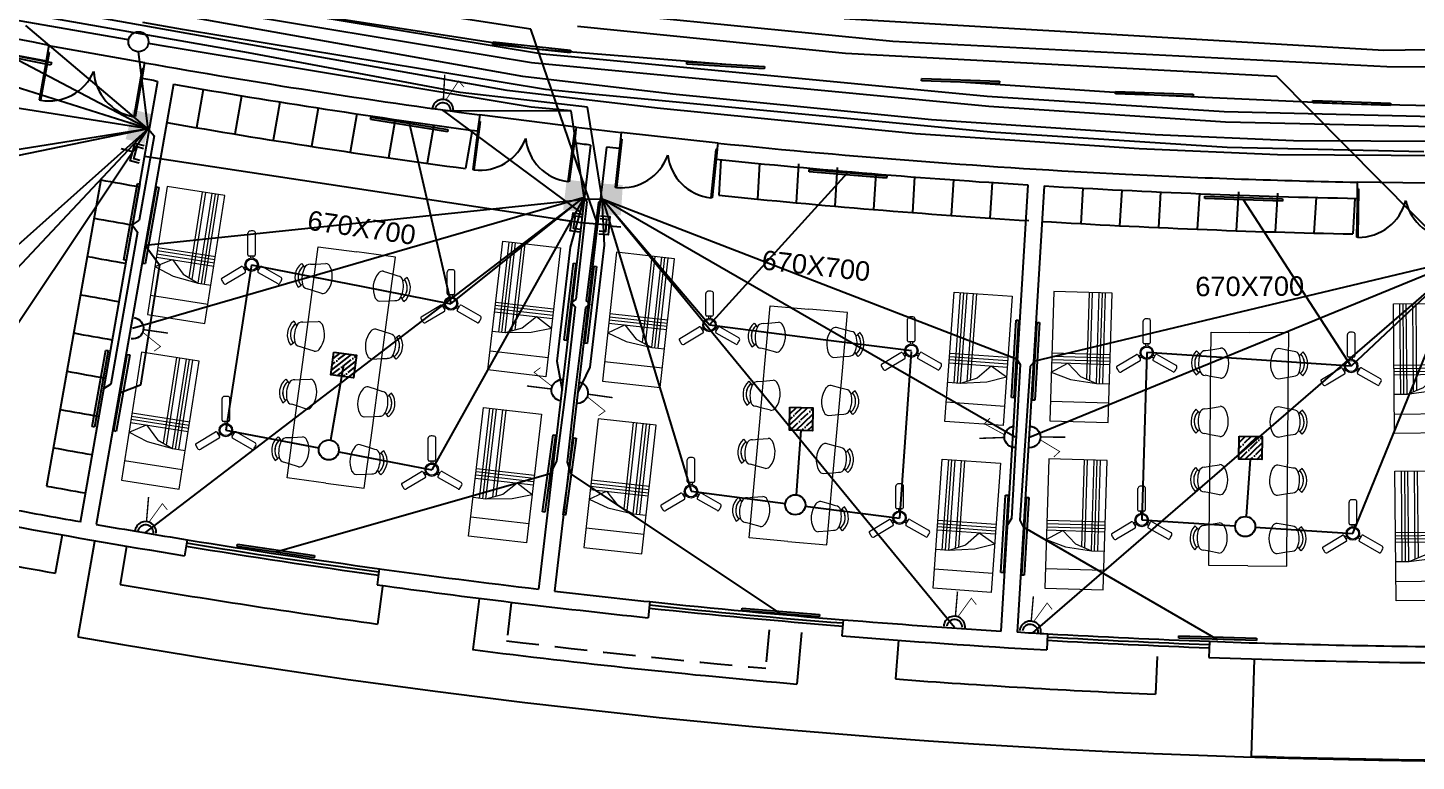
# Model space of a CAD drawing. Header units: inches. Extents: x -221585 to 401252, y -284294 to 332380.
# Drawn here: x 133076 to 135218, y 27239 to 28372 of the extents above; entities that cross this region are included whole.
import ezdxf
from ezdxf.enums import TextEntityAlignment as Align

# ---------------------------------------------------------------- set-up
doc = ezdxf.new("R2010")
doc.units = ezdxf.units.IN
doc.header["$MEASUREMENT"] = 0
doc.linetypes.add('HIDDEN', pattern=[0.375, 0.25, -0.125])
for name, color, linetype in [('A-TEXT', 3, 'Continuous'), ('A_dimension_100', 233, 'Continuous'), ('E-LIGHT', 7, 'Continuous'), ('Power', 7, 'Continuous'), ('UPS', 7, 'Continuous')]:
    doc.layers.add(name, color=color, linetype=linetype)
doc.layers.add('ceilingfan', color=1, linetype='Continuous', lineweight=15)
doc.layers.add('FURN', color=56, linetype='Continuous', lineweight=0)
doc.styles.get("Standard").update_dxf_attribs({"font": 'arial.ttf'})

# ---------------------------------------------------------------- blocks, each defined once
blk = doc.blocks.new('d2')
at = {"color": 1, "ltscale": 8}
for p, q in [((-332.772, -186.458, 9945.752), (-332.753, -186.454, 9945.752)), ((-332.628, -187.194, 9945.752), (-332.772, -186.458, 9945.752)), ((-332.609, -187.19, 9945.752), (-332.753, -186.454, 9945.752)), ((-332.753, -186.454, 9945.752), (-332.753, -186.454, 9945.732)), ((-332.753, -186.454, 9945.732), (-332.753, -186.454, 9945.732)), ((-334.226, -186.743, 9945.752), (-334.206, -186.739, 9945.752)), ((-334.082, -187.479, 9945.752), (-334.226, -186.743, 9945.752)), ((-334.062, -187.475, 9945.752), (-334.206, -186.739, 9945.752)), ((-332.628, -187.194, 9945.752), (-332.609, -187.19, 9945.752)), ((-334.063, -187.577, 9945.752), (-332.589, -187.288, 9945.752)), ((-334.082, -187.479, 9945.752), (-334.062, -187.475, 9945.752))]:
    blk.add_line(p, q, dxfattribs=at)
for centre, start, end in [((-332.628, -187.194, 9945.752), 101.092, 178.0402), ((-334.062, -187.475, 9945.752), 24.1438, 101.092)]:
    blk.add_arc(centre, 0.75, start, end, dxfattribs=at)
blk = doc.blocks.new('FREGTET')
at = {"layer": 'FURN', "color": 8}
for p, q in [((-154.698, 109.057, -2766.571), (-154.732, 108.979, -2766.571)), ((-154.698, 109.057, -2766.571), (-154.732, 108.979, -2766.571)), ((-154.66, 109.191, -2766.571), (-154.635, 109.149, -2766.571)), ((-154.66, 109.191, -2766.571), (-154.635, 109.149, -2766.571)), ((-154.617, 109.122, -2766.571), (-154.635, 109.149, -2766.571)), ((-154.617, 109.122, -2766.571), (-154.635, 109.149, -2766.571)), ((-154.369, 109.063, -2766.571), (-154.341, 109.079, -2766.571)), ((-154.369, 109.063, -2766.571), (-154.341, 109.079, -2766.571)), ((-154.3, 109.105, -2766.571), (-154.341, 109.079, -2766.571)), ((-154.3, 109.105, -2766.571), (-154.341, 109.079, -2766.571)), ((-154.994, 109.041, -2766.571), (-155.133, 108.458, -2766.571)), ((-154.118, 108.833, -2766.571), (-154.994, 109.041, -2766.571)), ((-154.732, 108.979, -2766.571), (-154.793, 108.838, -2766.571)), ((-154.34, 108.731, -2766.571), (-154.331, 108.884, -2766.571)), ((-154.331, 108.884, -2766.571), (-154.327, 108.968, -2766.571)), ((-154.331, 108.884, -2766.571), (-154.327, 108.968, -2766.571)), ((-153.822, 108.848, -2766.571), (-153.856, 108.771, -2766.571)), ((-153.822, 108.848, -2766.571), (-153.856, 108.771, -2766.571)), ((-153.784, 108.982, -2766.571), (-153.76, 108.941, -2766.571)), ((-153.784, 108.982, -2766.571), (-153.76, 108.941, -2766.571)), ((-153.742, 108.914, -2766.571), (-153.76, 108.941, -2766.571)), ((-153.742, 108.914, -2766.571), (-153.76, 108.941, -2766.571)), ((-153.493, 108.854, -2766.571), (-153.465, 108.871, -2766.571)), ((-153.493, 108.854, -2766.571), (-153.465, 108.871, -2766.571)), ((-153.425, 108.897, -2766.571), (-153.465, 108.871, -2766.571)), ((-153.425, 108.897, -2766.571), (-153.465, 108.871, -2766.571)), ((-153.243, 108.625, -2766.571), (-154.118, 108.833, -2766.571)), ((-153.856, 108.771, -2766.571), (-153.917, 108.63, -2766.571)), ((-153.464, 108.523, -2766.571), (-153.456, 108.676, -2766.571)), ((-153.456, 108.676, -2766.571), (-153.451, 108.76, -2766.571)), ((-153.456, 108.676, -2766.571), (-153.451, 108.76, -2766.571)), ((-152.367, 108.417, -2766.571), (-153.243, 108.625, -2766.571)), ((-152.946, 108.64, -2766.571), (-152.98, 108.563, -2766.571)), ((-152.946, 108.64, -2766.571), (-152.98, 108.563, -2766.571)), ((-152.908, 108.774, -2766.571), (-152.884, 108.732, -2766.571)), ((-152.908, 108.774, -2766.571), (-152.884, 108.732, -2766.571)), ((-152.866, 108.705, -2766.571), (-152.884, 108.732, -2766.571)), ((-152.866, 108.705, -2766.571), (-152.884, 108.732, -2766.571)), ((-152.618, 108.646, -2766.571), (-152.59, 108.663, -2766.571)), ((-152.618, 108.646, -2766.571), (-152.59, 108.663, -2766.571)), ((-152.549, 108.689, -2766.571), (-152.59, 108.663, -2766.571)), ((-152.549, 108.689, -2766.571), (-152.59, 108.663, -2766.571)), ((-155.271, 107.874, -2766.571), (-155.133, 108.458, -2766.571)), ((-152.98, 108.563, -2766.571), (-153.042, 108.422, -2766.571)), ((-152.589, 108.314, -2766.571), (-152.58, 108.468, -2766.571)), ((-152.58, 108.468, -2766.571), (-152.576, 108.552, -2766.571)), ((-152.58, 108.468, -2766.571), (-152.576, 108.552, -2766.571)), ((-151.491, 108.209, -2766.571), (-152.367, 108.417, -2766.571)), ((-152.071, 108.432, -2766.571), (-152.105, 108.355, -2766.571)), ((-152.071, 108.432, -2766.571), (-152.105, 108.354, -2766.571)), ((-152.033, 108.566, -2766.571), (-152.008, 108.524, -2766.571)), ((-152.033, 108.566, -2766.571), (-152.008, 108.524, -2766.571)), ((-151.991, 108.497, -2766.571), (-152.008, 108.524, -2766.571)), ((-151.991, 108.497, -2766.571), (-152.008, 108.524, -2766.571)), ((-151.742, 108.438, -2766.571), (-151.714, 108.454, -2766.571)), ((-151.742, 108.438, -2766.571), (-151.714, 108.454, -2766.571)), ((-151.674, 108.481, -2766.571), (-151.714, 108.454, -2766.571)), ((-151.674, 108.481, -2766.571), (-151.714, 108.454, -2766.571)), ((-152.105, 108.355, -2766.571), (-152.166, 108.214, -2766.571)), ((-151.713, 108.106, -2766.571), (-151.705, 108.259, -2766.571)), ((-151.705, 108.259, -2766.571), (-151.7, 108.344, -2766.571)), ((-151.705, 108.259, -2766.571), (-151.7, 108.344, -2766.571)), ((-151.63, 107.625, -2766.571), (-151.491, 108.209, -2766.571)), ((-154.396, 107.666, -2766.571), (-155.271, 107.874, -2766.571)), ((-155.014, 107.727, -2766.571), (-155.009, 107.812, -2766.571)), ((-155.014, 107.727, -2766.571), (-155.009, 107.811, -2766.571)), ((-155.009, 107.811, -2766.571), (-155.001, 107.965, -2766.571)), ((-154.547, 107.857, -2766.571), (-154.609, 107.716, -2766.571)), ((-155.04, 107.59, -2766.571), (-154.999, 107.617, -2766.571)), ((-155.04, 107.59, -2766.571), (-154.999, 107.617, -2766.571)), ((-154.971, 107.633, -2766.571), (-154.999, 107.617, -2766.571)), ((-154.971, 107.633, -2766.571), (-154.999, 107.617, -2766.571)), ((-154.723, 107.574, -2766.571), (-154.705, 107.547, -2766.571)), ((-154.723, 107.574, -2766.571), (-154.705, 107.547, -2766.571)), ((-154.609, 107.716, -2766.571), (-154.643, 107.639, -2766.571)), ((-154.609, 107.716, -2766.571), (-154.643, 107.639, -2766.571)), ((-153.52, 107.458, -2766.571), (-154.396, 107.666, -2766.571)), ((-154.138, 107.519, -2766.571), (-154.133, 107.603, -2766.571)), ((-154.138, 107.519, -2766.571), (-154.133, 107.603, -2766.571)), ((-154.133, 107.603, -2766.571), (-154.125, 107.756, -2766.571)), ((-153.672, 107.649, -2766.571), (-153.733, 107.508, -2766.571)), ((-151.63, 107.625, -2766.571), (-151.769, 107.041, -2766.571)), ((-154.681, 107.505, -2766.571), (-154.705, 107.547, -2766.571)), ((-154.681, 107.505, -2766.571), (-154.705, 107.547, -2766.571)), ((-154.164, 107.382, -2766.571), (-154.124, 107.408, -2766.571)), ((-154.164, 107.382, -2766.571), (-154.124, 107.408, -2766.571)), ((-154.096, 107.425, -2766.571), (-154.124, 107.408, -2766.571)), ((-154.096, 107.425, -2766.571), (-154.124, 107.408, -2766.571)), ((-153.847, 107.366, -2766.571), (-153.83, 107.338, -2766.571)), ((-153.847, 107.366, -2766.571), (-153.83, 107.338, -2766.571)), ((-153.805, 107.297, -2766.571), (-153.83, 107.338, -2766.571)), ((-153.805, 107.297, -2766.571), (-153.83, 107.338, -2766.571)), ((-153.733, 107.508, -2766.571), (-153.767, 107.431, -2766.571)), ((-153.733, 107.508, -2766.571), (-153.767, 107.431, -2766.571)), ((-152.645, 107.249, -2766.571), (-153.52, 107.458, -2766.571)), ((-153.262, 107.311, -2766.571), (-153.258, 107.395, -2766.571)), ((-153.262, 107.311, -2766.571), (-153.258, 107.395, -2766.571)), ((-153.258, 107.395, -2766.571), (-153.249, 107.548, -2766.571)), ((-152.796, 107.441, -2766.571), (-152.858, 107.3, -2766.571)), ((-152.382, 107.187, -2766.571), (-152.374, 107.34, -2766.571)), ((-153.289, 107.174, -2766.571), (-153.248, 107.2, -2766.571)), ((-153.289, 107.174, -2766.571), (-153.248, 107.2, -2766.571)), ((-153.22, 107.216, -2766.571), (-153.248, 107.2, -2766.571)), ((-153.22, 107.216, -2766.571), (-153.248, 107.2, -2766.571)), ((-152.972, 107.157, -2766.571), (-152.954, 107.13, -2766.571)), ((-152.972, 107.157, -2766.571), (-152.954, 107.13, -2766.571)), ((-152.93, 107.089, -2766.571), (-152.954, 107.13, -2766.571)), ((-152.93, 107.089, -2766.571), (-152.954, 107.13, -2766.571)), ((-152.858, 107.3, -2766.571), (-152.892, 107.223, -2766.571)), ((-152.858, 107.3, -2766.571), (-152.892, 107.223, -2766.571)), ((-151.769, 107.041, -2766.571), (-152.645, 107.249, -2766.571)), ((-152.387, 107.103, -2766.571), (-152.382, 107.187, -2766.571)), ((-152.387, 107.103, -2766.571), (-152.382, 107.187, -2766.571)), ((-151.921, 107.233, -2766.571), (-151.982, 107.092, -2766.571)), ((-152.413, 106.966, -2766.571), (-152.373, 106.992, -2766.571)), ((-152.413, 106.966, -2766.571), (-152.373, 106.992, -2766.571)), ((-152.345, 107.008, -2766.571), (-152.373, 106.992, -2766.571)), ((-152.345, 107.008, -2766.571), (-152.373, 106.992, -2766.571)), ((-152.096, 106.949, -2766.571), (-152.078, 106.922, -2766.571)), ((-152.096, 106.949, -2766.571), (-152.078, 106.922, -2766.571)), ((-152.054, 106.88, -2766.571), (-152.078, 106.922, -2766.571)), ((-152.054, 106.88, -2766.571), (-152.078, 106.922, -2766.571)), ((-151.982, 107.092, -2766.571), (-152.016, 107.014, -2766.571)), ((-151.982, 107.092, -2766.571), (-152.016, 107.014, -2766.571))]:
    blk.add_line(p, q, dxfattribs=at)
for centre, radius, start, end in [((-154.615, 109.037, -2766.571), 0.0847, 91.5148, 166.6297), ((-154.615, 109.037, -2766.571), 0.0847, 91.5148, 166.6297), ((-154.525, 108.959, -2766.571), 0.268, 33.0269, 120.2325), ((-154.525, 108.959, -2766.571), 0.268, 33.0269, 120.2325), ((-154.525, 108.959, -2766.571), 0.219, 33.0269, 120.2325), ((-154.525, 108.959, -2766.571), 0.219, 46.2775, 120.2325), ((-154.576, 108.746, -2766.571), 0.378, 56.8909, 96.3685), ((-154.576, 108.746, -2766.571), 0.378, 56.8909, 96.3685), ((-154.409, 108.988, -2766.571), 0.0847, 346.6297, 61.7447), ((-154.409, 108.988, -2766.571), 0.0847, 346.6297, 61.7447), ((-154.711, 108.819, -2766.571), 0.0847, 166.6297, 224.3988), ((-154.711, 108.819, -2766.571), 0.0847, 166.6297, 224.3988), ((-153.74, 108.829, -2766.571), 0.0847, 91.5148, 166.6297), ((-153.74, 108.829, -2766.571), 0.0847, 91.5148, 166.6297), ((-153.649, 108.751, -2766.571), 0.268, 33.0269, 120.2325), ((-153.649, 108.751, -2766.571), 0.268, 33.0269, 120.2325), ((-153.649, 108.751, -2766.571), 0.219, 33.0269, 120.2325), ((-153.649, 108.751, -2766.571), 0.219, 46.2775, 120.2325), ((-153.7, 108.538, -2766.571), 0.378, 56.8909, 96.3685), ((-153.7, 108.538, -2766.571), 0.378, 56.8909, 96.3685), ((-153.534, 108.78, -2766.571), 0.0847, 346.6297, 61.7447), ((-153.534, 108.78, -2766.571), 0.0847, 346.6297, 61.7447), ((-154.512, 109.013, -2766.571), 0.363, 224.3988, 288.8607), ((-154.512, 109.013, -2766.571), 0.363, 224.3988, 288.8607), ((-154.422, 108.75, -2766.571), 0.0847, 288.8607, 346.6297), ((-154.422, 108.75, -2766.571), 0.0847, 288.8607, 346.6297), ((-153.835, 108.611, -2766.571), 0.0847, 166.6297, 224.3988), ((-153.835, 108.611, -2766.571), 0.0847, 166.6297, 224.3988), ((-152.864, 108.621, -2766.571), 0.0847, 91.5148, 166.6297), ((-152.864, 108.621, -2766.571), 0.0847, 91.5148, 166.6297), ((-152.774, 108.543, -2766.571), 0.268, 33.0269, 120.2325), ((-152.774, 108.543, -2766.571), 0.268, 33.0269, 120.2325), ((-152.774, 108.543, -2766.571), 0.219, 33.0269, 120.2325), ((-152.774, 108.543, -2766.571), 0.219, 46.2775, 120.2325), ((-152.824, 108.33, -2766.571), 0.378, 56.8909, 96.3685), ((-152.824, 108.33, -2766.571), 0.378, 56.8909, 96.3685), ((-152.658, 108.572, -2766.571), 0.0847, 346.6297, 61.7447), ((-152.658, 108.572, -2766.571), 0.0847, 346.6297, 61.7447), ((-153.636, 108.805, -2766.571), 0.363, 224.3988, 288.8607), ((-153.636, 108.805, -2766.571), 0.363, 224.3988, 288.8607), ((-153.547, 108.542, -2766.571), 0.0847, 288.8607, 346.6297), ((-153.547, 108.542, -2766.571), 0.0847, 288.8607, 346.6297), ((-152.959, 108.403, -2766.571), 0.0847, 166.6297, 224.3988), ((-152.959, 108.403, -2766.571), 0.0847, 166.6297, 224.3988), ((-151.988, 108.413, -2766.571), 0.0847, 91.5148, 166.6297), ((-151.988, 108.413, -2766.571), 0.0847, 91.5148, 166.6297), ((-151.898, 108.335, -2766.571), 0.268, 33.0269, 120.2325), ((-151.898, 108.335, -2766.571), 0.268, 33.0269, 120.2325), ((-151.898, 108.335, -2766.571), 0.219, 33.0269, 120.2325), ((-151.898, 108.335, -2766.571), 0.219, 46.2775, 120.2325), ((-151.949, 108.122, -2766.571), 0.378, 56.8909, 96.3685), ((-151.949, 108.122, -2766.571), 0.378, 56.8909, 96.3685), ((-151.782, 108.364, -2766.571), 0.0847, 346.6297, 61.7447), ((-151.782, 108.364, -2766.571), 0.0847, 346.6297, 61.7447), ((-152.761, 108.597, -2766.571), 0.363, 224.3988, 288.8607), ((-152.761, 108.597, -2766.571), 0.363, 224.3988, 288.8607), ((-152.671, 108.334, -2766.571), 0.0847, 288.8607, 346.6297), ((-152.671, 108.334, -2766.571), 0.0847, 288.8607, 346.6297), ((-152.084, 108.194, -2766.571), 0.0847, 166.6297, 224.3988), ((-152.084, 108.194, -2766.571), 0.0847, 166.6297, 224.3988), ((-154.918, 107.945, -2766.571), 0.0847, 108.8607, 166.6297), ((-154.918, 107.945, -2766.571), 0.0847, 108.8607, 166.6297), ((-154.828, 107.682, -2766.571), 0.363, 44.3988, 108.8607), ((-154.828, 107.682, -2766.571), 0.363, 44.3988, 108.8607), ((-151.885, 108.389, -2766.571), 0.363, 224.3988, 288.8607), ((-151.885, 108.389, -2766.571), 0.363, 224.3988, 288.8607), ((-151.795, 108.126, -2766.571), 0.0847, 288.8607, 346.6297), ((-151.795, 108.126, -2766.571), 0.0847, 288.8607, 346.6297), ((-154.63, 107.876, -2766.571), 0.0847, 346.6297, 44.3988), ((-154.63, 107.876, -2766.571), 0.0847, 346.6297, 44.3988), ((-154.043, 107.737, -2766.571), 0.0847, 108.8607, 166.6297), ((-154.043, 107.737, -2766.571), 0.0847, 108.8607, 166.6297), ((-153.953, 107.474, -2766.571), 0.363, 44.3988, 108.8607), ((-153.953, 107.474, -2766.571), 0.363, 44.3988, 108.8607), ((-154.816, 107.736, -2766.571), 0.268, 213.0269, 300.2325), ((-154.816, 107.736, -2766.571), 0.268, 213.0269, 300.2325), ((-154.931, 107.707, -2766.571), 0.0847, 166.6297, 241.7447), ((-154.931, 107.707, -2766.571), 0.0847, 166.6297, 241.7447), ((-154.816, 107.736, -2766.571), 0.219, 213.0269, 300.2325), ((-154.816, 107.736, -2766.571), 0.219, 213.0269, 286.9819), ((-154.765, 107.949, -2766.571), 0.378, 236.8909, 276.3685), ((-154.765, 107.949, -2766.571), 0.378, 236.8909, 276.3685), ((-154.725, 107.658, -2766.571), 0.0847, 271.5148, 346.6297), ((-154.725, 107.658, -2766.571), 0.0847, 271.5148, 346.6297), ((-153.754, 107.668, -2766.571), 0.0847, 346.6297, 44.3988), ((-153.754, 107.668, -2766.571), 0.0847, 346.6297, 44.3988), ((-153.167, 107.529, -2766.571), 0.0847, 108.8607, 166.6297), ((-153.167, 107.529, -2766.571), 0.0847, 108.8607, 166.6297), ((-153.077, 107.266, -2766.571), 0.363, 44.3988, 108.8607), ((-153.077, 107.266, -2766.571), 0.363, 44.3988, 108.8607), ((-153.94, 107.528, -2766.571), 0.268, 213.0269, 300.2325), ((-153.94, 107.528, -2766.571), 0.268, 213.0269, 300.2325), ((-154.056, 107.499, -2766.571), 0.0847, 166.6297, 241.7447), ((-154.056, 107.499, -2766.571), 0.0847, 166.6297, 241.7447), ((-153.94, 107.528, -2766.571), 0.219, 213.0269, 300.2325), ((-153.94, 107.528, -2766.571), 0.219, 213.0269, 286.9819), ((-153.889, 107.741, -2766.571), 0.378, 236.8909, 276.3685), ((-153.889, 107.741, -2766.571), 0.378, 236.8909, 276.3685), ((-153.85, 107.45, -2766.571), 0.0847, 271.5148, 346.6297), ((-153.85, 107.45, -2766.571), 0.0847, 271.5148, 346.6297), ((-152.879, 107.46, -2766.571), 0.0847, 346.6297, 44.3988), ((-152.879, 107.46, -2766.571), 0.0847, 346.6297, 44.3988), ((-152.291, 107.321, -2766.571), 0.0847, 108.8607, 166.6297), ((-152.291, 107.321, -2766.571), 0.0847, 108.8607, 166.6297), ((-152.202, 107.058, -2766.571), 0.363, 44.3988, 108.8607), ((-152.202, 107.058, -2766.571), 0.363, 44.3988, 108.8607), ((-153.064, 107.32, -2766.571), 0.268, 213.0269, 300.2325), ((-153.064, 107.32, -2766.571), 0.268, 213.0269, 300.2325), ((-153.18, 107.291, -2766.571), 0.0847, 166.6297, 241.7447), ((-153.18, 107.291, -2766.571), 0.0847, 166.6297, 241.7447), ((-153.064, 107.32, -2766.571), 0.219, 213.0269, 300.2325), ((-153.064, 107.32, -2766.571), 0.219, 213.0269, 286.9819), ((-153.014, 107.533, -2766.571), 0.378, 236.8909, 276.3685), ((-153.014, 107.533, -2766.571), 0.378, 236.8909, 276.3685), ((-152.974, 107.242, -2766.571), 0.0847, 271.5148, 346.6297), ((-152.974, 107.242, -2766.571), 0.0847, 271.5148, 346.6297), ((-152.003, 107.252, -2766.571), 0.0847, 346.6297, 44.3988), ((-152.003, 107.252, -2766.571), 0.0847, 346.6297, 44.3988), ((-152.189, 107.112, -2766.571), 0.268, 213.0269, 300.2325), ((-152.189, 107.112, -2766.571), 0.268, 213.0269, 300.2325), ((-152.304, 107.083, -2766.571), 0.0847, 166.6297, 241.7447), ((-152.304, 107.083, -2766.571), 0.0847, 166.6297, 241.7447), ((-152.189, 107.112, -2766.571), 0.219, 213.0269, 300.2325), ((-152.189, 107.112, -2766.571), 0.219, 213.0269, 286.9819), ((-152.138, 107.325, -2766.571), 0.378, 236.8909, 276.3685), ((-152.138, 107.325, -2766.571), 0.378, 236.8909, 276.3685), ((-152.098, 107.034, -2766.571), 0.0847, 271.5148, 346.6297), ((-152.098, 107.034, -2766.571), 0.0847, 271.5148, 346.6297)]:
    blk.add_arc(centre, radius, start, end, dxfattribs=at)
blk = doc.blocks.new('A$C25933C84')
at = {"color": 8, "linetype": 'Continuous'}
for p, q in [((0, 0.9), (2, 0.9)), ((0, 0), (0, 0.9)), ((0.3, 0.9), (0.3, 0)), ((0.6, 0.7), (0.6, 0.9)), ((2, 0.9), (2, 0)), ((0.65, 0.3), (0.6, 0.7)), ((0.7, 0.45), (0.6, 0.7)), ((0.9, 0.25), (0.7, 0.45)), ((0.75, 0), (0.65, 0.3)), ((0.75, 0), (0.9, 0.25)), ((2, 0), (0, 0))]:
    blk.add_line(p, q, dxfattribs=at)
at = {"color": 8}
for p, q in [((0.9, 0), (0.9, 0.9)), ((0.95, 0), (0.95, 0.9)), ((1, 0), (1, 0.9)), ((1.05, 0), (1.05, 0.9)), ((0.6, 0.8), (2, 0.8)), ((0.6, 0.75), (2, 0.75)), ((0.6, 0.7), (2, 0.7)), ((0.64, 0.6), (2, 0.6)), ((0.66, 0.55), (2, 0.55))]:
    blk.add_line(p, q, dxfattribs=at)
blk = doc.blocks.new('xfggsdr')
at = {"color": 8, "extrusion": (3.15e-14, 5.7e-15, -1), "xscale": 99.99999999999996, "yscale": 99.99999999999996, "zscale": -100, "rotation": 275.7220156941657}
blk.add_blockref('FREGTET', (-154932.6, -31689.1, -276657.1), dxfattribs=at)
at = {"layer": 'FURN', "color": 8, "extrusion": (-1.83e-14, -1.1e-15, -1), "xscale": -99.99999999999996, "yscale": 99.99999999999996, "zscale": -99.99999999999996, "rotation": 261.1379053757277}
for p in [(-146010.8, -15268.6, 0), (-146050.6, -15524, 0)]:
    blk.add_blockref('A$C25933C84', p, dxfattribs=at)
at = {"layer": 'FURN', "color": 8, "extrusion": (1.79e-14, 3.8e-15, -1), "xscale": 99.99999999999994, "yscale": 99.99999999999994, "zscale": -100, "rotation": 83.41111061605987}
for p in [(-145396, -15364.4, 0), (-145425.7, -15621.1, 0)]:
    blk.add_blockref('A$C25933C84', p, dxfattribs=at)
blk = doc.blocks.new('FEGREGRE')
at = {"color": 20, "ltscale": 10}
for p, q in [((351730.7, 113902.5, 0.4), (351720.2, 113843.4, 0.4)), ((351830.1, 113885.1, 0.4), (351820, 113826.1, 0.4)), ((352225.2, 113822.9, 0.4), (352217.2, 113764.9, 0.4)), ((352374.1, 113803.9, 0.4), (352364.2, 113725.4, 0.4)), ((352871.5, 113752, 0.4), (352864.6, 113672.2, 0.4)), ((353021, 113739.9, 0.4), (353016.5, 113680.1, 0.4)), ((353420.2, 113714.9, 0.4), (353417.8, 113656.5, 0.4)), ((353570.2, 113710.8, 0.8), (353565.5, 113560.9, 0.8))]:
    blk.add_line(p, q, dxfattribs=at)
for centre, radius, start, end in [((353970.3, 126473.1, 0.4), 12828.5, 258.10192, 259.8983), ((353970.3, 126473.1, 0.4), 12828.5, 260.35055, 262.14575), ((353970.3, 126473.1, 0.4), 12848.5, 262.81881, 265.06302), ((353970.3, 126473.1, 0.4), 12828.5, 265.73613, 267.53133), ((353970.4, 126424.6, 0.8), 12870, 268.1974, 271.80135)]:
    blk.add_arc(centre, radius, start, end, dxfattribs=at)
blk = doc.blocks.new('Fan')
at = {"color": 6}
for p, q in [((-5.8, 15.7), (-5.8, 48.4)), ((5.2, 50.1), (5.2, 15.7)), ((3.5, 14), (-4.1, 14)), ((-1.9, 14), (-1.9, 10.8)), ((1.5, 14), (1.5, 10.8)), ((-45.2, -19.5), (-15.9, -1.9)), ((-10.2, -11.4), (-38.2, -28.2)), ((-13.6, -2.5), (-9.7, -9)), ((-12.6, -4.2), (-9.9, -2.6)), ((-10.8, -7.1), (-8.1, -5.5)), ((10.3, -7.3), (7.6, -5.8)), ((12, -4.4), (9.3, -2.8)), ((9.4, -9.1), (13.2, -2.4)), ((39.7, -28.3), (10, -11.4)), ((15.5, -1.8), (43.8, -18))]:
    blk.add_line(p, q, dxfattribs=at)
for centre, radius in [((-0.2, 0.8), 10.2), ((-0.2, 0.9), 8.5)]:
    blk.add_circle(centre, radius, dxfattribs=at)
for centre, radius, start, end in [((-2.4, 48.4), 3.4, 92.735, 180), ((-0.2, 0.9), 51, 85.7207, 92.735), ((3.5, 50.1), 1.7, 0, 85.7207), ((-4.1, 15.7), 1.7, 180, 270), ((3.5, 15.7), 1.7, 270, 0), ((-44.4, -21), 1.7, 120.9808, 206.3239), ((-15, -3.4), 1.7, 30.9808, 120.9808), ((-11.1, -9.9), 1.7, 300.9808, 30.9808), ((10.8, -9.9), 1.7, 150.2708, 240.2708), ((14.6, -3.3), 1.7, 60.2708, 150.2708), ((42.1, -20.9), 3.4, 332.7215, 60.2708), ((-0.2, 0.9), 51, 206.3239, 213.3255), ((-40, -25.3), 3.4, 213.3255, 300.9808), ((40.6, -26.9), 1.7, 240.2708, 325.7165), ((-0.2, 0.9), 51, 325.7165, 332.7215)]:
    blk.add_arc(centre, radius, start, end, dxfattribs=at)
blk = doc.blocks.new('light')
at = {"color": 5}
for p, q in [((112625.2, 38871.2), (112742.5, 38895.9)), ((112743.3, 38892.3), (112625.9, 38867.6)), ((112742.5, 38895.9), (112743.3, 38892.3)), ((112625.9, 38867.6), (112625.2, 38871.2))]:
    blk.add_line(p, q, dxfattribs=at)
blk = doc.blocks.new('ups 6A')
at = {"layer": 'E-LIGHT', "color": 4}
for points, const_width in [([(5905667, -1658491), (5905670, -1658287)], 11.7), ([(5905692, -1658286), (5905785, -1658448), (5905831, -1658401)], 6.64)]:
    blk.add_lwpolyline(points, dxfattribs=dict(at, const_width=const_width))
blk.add_arc((5905672, -1658200), 87.4, 179.0102, 359.0102, dxfattribs=at)
blk = doc.blocks.new('16A')
at = {"layer": 'E-LIGHT', "color": 1}
for points, const_width in [([(5916857, -1642748), (5916861, -1642952)], 11.7), ([(5916882, -1642953), (5916975, -1642791), (5917021, -1642838)], 6.64)]:
    blk.add_lwpolyline(points, dxfattribs=dict(at, const_width=const_width))
for centre, radius, start, end in [((5916862, -1643039), 87.4, 0.9898, 180.9898), ((5916863, -1643043), 64.6, 4.2725, 175.7579)]:
    blk.add_arc(centre, radius, start, end, dxfattribs=at)

msp = doc.modelspace()

# ---------------------------------------------------------------- hatches: boundary and pattern name
at = {"ltscale": 10}
h = msp.add_hatch(dxfattribs=at)
h.set_pattern_fill('ANSI35', color=1, scale=50, angle=-7.5215)
h.set_pattern_definition([(37.4785466, (-44114.917, -132331.406), (-7.6058041, 9.9197653), []), (37.4785466, (-44106.154, -132332.563), (-7.6058041, 9.9197653), [15.625, -3.125, 0, -3.125])])
h.paths.add_polyline_path([(133578.2, 27831), (133582.8, 27866.2), (133547.6, 27870.8), (133543, 27835.6)])
h = msp.add_hatch(dxfattribs=at)
h.set_pattern_fill('ANSI35', color=1, scale=50, angle=-1.3341)
h.set_pattern_definition([(43.6659234, (-25109.29, -150631.722), (-8.6306538, 9.042224), []), (43.6659234, (-25100.454, -150631.928), (-8.6306538, 9.042224), [15.625, -3.125, 0, -3.125])])
h.paths.add_polyline_path([(134286.3, 27749.5), (134287.2, 27785), (134251.7, 27785.8), (134250.8, 27750.3)])
h = msp.add_hatch(dxfattribs=at)
h.set_pattern_fill('ANSI35', color=1, scale=50, angle=-0.672)
h.set_pattern_definition([(44.3280176, (-22343.926, -152505.862), (-8.7345647, 8.94188905), []), (44.3280176, (-22335.088, -152505.966), (-8.7345647, 8.94188905), [15.625, -3.125, 0, -3.125])])
h.paths.add_polyline_path([(134979.8, 27705.3), (134980.2, 27740.8), (134944.7, 27741.2), (134944.3, 27705.7)])

# ---------------------------------------------------------------- linework, layer by layer
at = {"color": 42}
for p, q in [((133261.2, 28215.5, 0), (132567.3, 28434.9, 0.4)), ((133261.2, 28215.5, 0), (132685.9, 27701.7, 0.4)), ((133237.4, 27907.8, 0.4), (133934.3, 28110.3, 0)), ((133934.3, 28110.3, 0), (133912.5, 28032.8)), ((133965.7, 28036), (133962, 28107.6, 0)), ((133962.2, 28107.6, 0), (134599, 27739.9, 1.3)), ((133912.5, 28032.8), (133891.9, 27856.8)), ((133943.2, 27847.8), (133965.7, 28036)), ((134621.5, 27739.8, 0.4), (135294.3, 28016, 0)), ((133891.9, 27856.8), (133900.3, 27812, 1.3)), ((133924.2, 27808, 0), (133943.2, 27847.8))]:
    msp.add_line(p, q, dxfattribs=at)
at = {"color": 144}
for p, q in [((133852, 28369.5), (133384.5, 28441.7)), ((133839.6, 28296.3, 0), (133167.3, 28416.6, 0)), ((133852.8, 28317.3), (133292.6, 28410.2)), ((133416, 28333.1, 0), (133096.8, 28389.1, 0)), ((133815.1, 28274.6), (133142.7, 28394.9)), ((134410.3, 28350.5), (133910.5, 28399.9)), ((133262.7, 28213.9, 0), (133072.7, 28375.2)), ((133954.7, 28068.9, 0), (133852, 28369.5)), ((134337.2, 28332.1), (133923.8, 28373.8)), ((135167.9, 28336.5), (134335.1, 28385.4)), ((135172.6, 28311.5, 0), (134410.3, 28350.5)), ((133743, 28271.7, 0), (133416, 28333.1, 0)), ((135002.7, 28296.6), (134337.2, 28332.1)), ((135448.3, 28340.5), (135167.9, 28336.5)), ((134558.3, 28250), (133852.8, 28317.3)), ((135851.4, 28306.9, 0), (135172.6, 28311.5, 0)), ((134071, 28269.3, 0), (133839.6, 28296.3, 0)), ((135319, 27976.6, 0), (135002.7, 28296.6)), ((133939.2, 28249.1, 0), (133743, 28271.7, 0)), ((134046.5, 28247.5), (133815.1, 28274.6)), ((134470, 28229.4, 0), (134071, 28269.3, 0)), ((133962, 28107.6, 0), (133939.2, 28249.1, 0)), ((134445.4, 28207.7), (134046.5, 28247.5)), ((134923.5, 28226.1), (134558.3, 28250)), ((134815.1, 28206.5, 0), (134470, 28229.4, 0)), ((135287.2, 28217.8), (134923.5, 28226.1)), ((134790.6, 28184.8), (134445.4, 28207.7)), ((135028.6, 28197.1, 0), (134815.1, 28206.5, 0)), ((135294.5, 28195.7, 0), (135028.6, 28197.1, 0)), ((133255.6, 28173.5, 0.4), (133929.7, 28070.8, 0)), ((135004.1, 28175.3), (134790.6, 28184.8)), ((135270, 28174, 0), (135004.1, 28175.3)), ((133936.4, 28106.9, 0), (133962.3, 28107.5, 0)), ((133929.7, 28070.8, 0), (133972.6, 28067.4, 0))]:
    msp.add_line(p, q, dxfattribs=at)
at = {"color": 3}
for p, q in [((133869.7, 28331.1, 0), (133309.4, 28424, 0)), ((133231.1, 28352.8), (133018.7, 28389.8)), ((133261.2, 28215.5, 0), (132290.4, 28370.2, 0)), ((133314.2, 28369.1, 0), (133253.2, 28379.8, 0)), ((133874.5, 28276.3, 0), (133314.2, 28369.1, 0)), ((133292.2, 28342.2), (133261.7, 28347.5)), ((133261.2, 28215.5, 0), (133246.4, 28334.6)), ((133852.4, 28249.3), (133292.2, 28342.2)), ((133931.2, 28325.2, 0), (133869.7, 28331.1, 0)), ((134556.2, 28265.5), (133931.2, 28325.2)), ((133935.9, 28270.4, 0), (133874.5, 28276.3, 0)), ((134560.9, 28210.7, 0), (133935.9, 28270.4, 0)), ((134921.4, 28241.7), (134556.2, 28265.5)), ((133927.9, 28087.4, 0), (133715.9, 28244.4, 0.4)), ((133716, 28243.8, 0.4), (133913.9, 28243.4)), ((133913.9, 28243.4), (133852.4, 28249.3)), ((133934.3, 28110.3, 0), (133913.9, 28243.4, 0)), ((135285.1, 28233.4), (134921.4, 28241.7)), ((134926.2, 28186.9, 0), (134560.9, 28210.7, 0)), ((135229.6, 28180, 0), (134926.2, 28186.9, 0)), ((133257.3, 27592.7, 0), (133934.3, 28110.3, 0)), ((133962.2, 28107.6, 0), (134505.4, 27446.5, 0)), ((135294.3, 28016, 0), (134625.8, 27437.4, 0))]:
    msp.add_line(p, q, dxfattribs=at)
at = {"color": 6}
for p, q in [((133547, 28387, 0), (133852.8, 28339.6, 0)), ((133852.8, 28339.6, 0), (134152.5, 28315.5, 0)), ((134813.7, 28267.7, 0), (134514.7, 28287.7, 0)), ((135118.2, 28253.7, 0), (134813.7, 28267.7, 0)), ((135372, 28248.1, 0), (135118.2, 28253.7, 0)), ((133728.7, 27946.1, 0.4), (133664.4, 28224.2, 0)), ((134127.5, 27912.8, 0.4), (134341.2, 28148.1, 0)), ((135117.7, 27849.4, 0.4), (134951.5, 28106.1, 0)), ((133236.9, 28067.2, 0.4), (133244.7, 28056.2)), ((133244.7, 28056.2), (133203.8, 27821.5)), ((133256.9, 28036.2, 0.4), (133279, 28005.9, 0)), ((133279, 28005.9, 0), (133249.6, 27820.1)), ((133421, 28005.9, 0.4), (133381.2, 27750.6, 0.4)), ((133590.3, 27972.2, 0.4), (133421.2, 28005, 0.4)), ((133728.8, 27945.2, 0.4), (133590.3, 27972.2, 0.4)), ((133920.1, 27940.8, 0), (133905.4, 27809.4)), ((133914.1, 27948.2, 0), (133920.1, 27940.8, 0)), ((133936, 27939.6, 0), (133919.5, 27808.3, 0)), ((133943.6, 27945.3, 0), (133936, 27939.6, 0)), ((134127.5, 27912.8, 0.4), (134298.7, 27891, 0.4)), ((134298.7, 27891, 0.4), (134439, 27873.2, 0.4)), ((134438.5, 27871.2, 0.4), (134420.9, 27614.5, 0.4)), ((134606.8, 27851.9), (134593.3, 27614.1)), ((134601, 27860.3, 0), (134606.8, 27851.9)), ((134629.3, 27856.8, 0), (134622.5, 27849.2)), ((134802.2, 27870.1, 0.4), (134794.5, 27611.8, 0.4)), ((135117.7, 27849.4, 0.4), (134802.2, 27870.1, 0.4)), ((133562.7, 27851, 0.8), (133542.6, 27735.2, 0.4)), ((134622.5, 27849.2), (134606.5, 27611.5)), ((133203.8, 27821.5), (133192.6, 27814.1, 0.4)), ((133249.6, 27820.1), (133218.8, 27808.3, 0)), ((133905.4, 27809.4), (133891.5, 27702.4)), ((133919.5, 27808.3, 0), (133907.9, 27701.1, 0)), ((133381.3, 27750.5, 0.4), (133524.9, 27722.9, 0.4)), ((134268.6, 27749.9, 0.4), (134261.1, 27650.7, 0.4)), ((133555.4, 27717, 0.4), (133699, 27689.4, 0.4)), ((133891.5, 27702.4), (133881.8, 27683.2, -0.8)), ((134962, 27705.7, 0.4), (134955.4, 27617.1, 0.4)), ((133881.8, 27683.2, -0.8), (133458.1, 27562.1, 0)), ((133907.9, 27701.1, 0), (133914.2, 27682.7, -0.8)), ((133914.2, 27682.7, -0.8), (134237.2, 27467, 0)), ((134099, 27656, 0.4), (134244.6, 27637.2, 0.4)), ((134275.3, 27633.3, 0.4), (134420.9, 27614.5, 0.4)), ((134593.3, 27614.1), (134587.2, 27604.5, 0)), ((134606.5, 27611.5), (134611.3, 27601.2, 0)), ((134611.3, 27601.2, 0), (134911.5, 27427.4, 0)), ((134794.5, 27611.8, 0.4), (134938.6, 27602.6, 0.4)), ((134969.5, 27600.6, 0.4), (135120.2, 27591, 0.4))]:
    msp.add_line(p, q, dxfattribs=at)
at = {"color": 4, "ltscale": 10}
for p, q in [((133108.3, 28345, 0), (133103.9, 28320.4, 0.8)), ((133255.8, 28317.7, 0), (133251.6, 28293.1, 0)), ((133275.8, 28288.8, 0.4), (133156.4, 27607.9, 0.4)), ((133300.5, 28284.5, 0.4), (133181.3, 27604.9, 0.4)), ((133772.9, 28237, 0), (133769.6, 28212.2, 0)), ((133921.8, 28218.1, 0), (133918.8, 28193.4, 0)), ((133991.3, 28209.8, 0), (133989, 28190, 0)), ((133943.7, 28190.3, 0), (133863.6, 27504.9, 0)), ((133968.5, 28187.4, 0), (133888.4, 27502, 0)), ((134140.4, 28193.6, 0), (134137.5, 28168.8, 0)), ((135127.1, 28133.2, 0), (135126.8, 28108.2, 0)), ((134618.9, 28129.1, 0), (134577.3, 27440.3, 0)), ((134643.8, 28127.6, 0), (134602.3, 27438.8, 0)), ((133321.5, 27581.2, 0), (133317.5, 27556.5, 0)), ((133618, 27536.5, 0), (133614.6, 27511.8, 0)), ((134035.3, 27485.7, 0), (134032.7, 27460.8, 0)), ((134333.9, 27457.8, 0), (134331.8, 27432.9, 0)), ((134649.3, 27436.1, 0), (134647.9, 27411.1, 0)), ((134899, 27424.4, 0), (134898, 27399.4, 0))]:
    msp.add_line(p, q, dxfattribs=at)
at = {"color": 5}
for p, q in [((133793.2, 28346, 0), (133793.6, 28349.7, 0)), ((133912.4, 28333.2, 0), (133793.2, 28346, 0)), ((133793.6, 28349.7, 0), (133912.8, 28336.9, 0)), ((133912.8, 28336.9, 0), (133912.4, 28333.2, 0)), ((134092.5, 28315.6, 0), (134092.7, 28319.3, 0)), ((134212.1, 28308.1, 0), (134092.5, 28315.6, 0)), ((134092.7, 28319.3, 0), (134212.4, 28311.7, 0)), ((134212.4, 28311.7, 0), (134212.1, 28308.1, 0)), ((134454.8, 28289.6, 0), (134454.9, 28293.3, 0)), ((134574.7, 28285.8, 0), (134454.8, 28289.6, 0)), ((134454.9, 28293.3, 0), (134574.8, 28289.4, 0)), ((134574.8, 28289.4, 0), (134574.7, 28285.8, 0)), ((134753.8, 28269.6, 0), (134753.9, 28273.3, 0)), ((134873.7, 28265.8, 0), (134753.8, 28269.6, 0)), ((134753.9, 28273.3, 0), (134873.8, 28269.4, 0)), ((134873.8, 28269.4, 0), (134873.7, 28265.8, 0)), ((135058.3, 28255.6, 0), (135058.4, 28259.3, 0)), ((135058.4, 28259.3, 0), (135178.3, 28255.4, 0)), ((135178.2, 28251.8, 0), (135058.3, 28255.6, 0)), ((135178.3, 28255.4, 0), (135178.2, 28251.8, 0)), ((133604.6, 28230.1, 0), (133605.2, 28233.7, 0)), ((133723, 28211, 0), (133604.6, 28230.1, 0)), ((133605.2, 28233.7, 0), (133723.6, 28214.7, 0)), ((133723.6, 28214.7, 0), (133723, 28211, 0)), ((134281.2, 28149.3, 0), (134281.5, 28153, 0)), ((134281.5, 28153, 0), (134401, 28143.3, 0)), ((134400.7, 28139.6, 0), (134281.2, 28149.3, 0)), ((134401, 28143.3, 0), (134400.7, 28139.6, 0)), ((134891.6, 28108, 0), (134891.7, 28111.7, 0)), ((134891.7, 28111.7, 0), (135011.6, 28107.8, 0)), ((135011.5, 28104.2, 0), (134891.6, 28108, 0)), ((135011.6, 28107.8, 0), (135011.5, 28104.2, 0)), ((133398.8, 27571, 0), (133399.4, 27574.6, 0)), ((133399.4, 27574.6, 0), (133517.9, 27556.9, 0)), ((133517.4, 27553.2, 0), (133398.8, 27571, 0)), ((133517.9, 27556.9, 0), (133517.4, 27553.2, 0)), ((134177.4, 27471.8, 0), (134177.7, 27475.5, 0)), ((134296.9, 27462.1, 0), (134177.4, 27471.8, 0)), ((134177.7, 27475.5, 0), (134297.2, 27465.8, 0)), ((134297.2, 27465.8, 0), (134296.9, 27462.1, 0)), ((134851.6, 27429.3, 0), (134851.7, 27433, 0)), ((134971.4, 27425.5, 0), (134851.6, 27429.3, 0)), ((134851.7, 27433, 0), (134971.5, 27429.1, 0)), ((134971.5, 27429.1, 0), (134971.4, 27425.5, 0))]:
    msp.add_line(p, q, dxfattribs=at)
at = {"color": 1}
for p, q in [((133261.2, 28215.5, 0), (133052.5, 28325.8, 0.4)), ((133261.2, 28215.5, 0), (132665.1, 28093.3, 0.4)), ((133261.2, 28215.5, 0), (132889.8, 27660.3, 0.4)), ((133261.2, 28215.5, 0), (132912.1, 27843.9, 0)), ((133261.2, 28215.5, 0), (132967.5, 28168.4, 0.4)), ((133270.7, 28204.8), (133247.5, 28074.7)), ((133261.2, 28215.5, 0), (133270.7, 28204.8)), ((133934.3, 28110.2, 0), (133699, 27689.3, 0.4)), ((133728.7, 27946.1, 0.4), (133934.3, 28110.3, 0)), ((133938.4, 28103.4, 0), (133934.3, 28110.3, 0)), ((133256.9, 28036.2, 0.4), (133936.4, 28106.9, 0)), ((133938.4, 28103.4, 0), (133921.4, 27951.9, 0)), ((133956.4, 28101.9, 0), (133937.4, 27950.6, 0)), ((133956.4, 28101.9, 0), (133962, 28107.6, 0)), ((133962, 28107.6, 0), (134601, 27860.3, 0)), ((133962.2, 28107.6, 0), (134127.5, 27912.8, 0.4)), ((133962.2, 28107.6, 0), (134099, 27656, 0.4)), ((133247.5, 28074.7), (133236.9, 28067.2, 0.4)), ((135293.9, 28015.6, 0), (134629.3, 27856.8, 0)), ((135294.3, 28016, 0), (135117.7, 27849.4, 0.4)), ((135120.2, 27590.9, 0.4), (135292.7, 28015.3, 0)), ((133914.1, 27948.2, 0), (133921.4, 27951.9, 0)), ((133943.6, 27945.3, 0), (133937.4, 27950.6, 0))]:
    msp.add_line(p, q, dxfattribs=at)
at = {"color": 8, "ltscale": 10}
for p, q in [((133346.1, 28276.4, 0), (133335.8, 28217.4, 0)), ((133405.2, 28266.1, 0), (133395, 28207.5, 0)), ((133464.5, 28257, 0), (133454.2, 28197.9, 0)), ((133523.8, 28247.7, 0), (133513.5, 28188.6, 0)), ((133583.1, 28238.7, 0), (133572.8, 28179.6, 0)), ((133642.5, 28230, 0), (133632.2, 28170.9, 0)), ((133702, 28221.6, 0), (133691.6, 28162.4, 0)), ((133761.5, 28213.4, 0), (133751.1, 28154.3, 0)), ((134145.1, 28168, 0), (134141.7, 28113.1, 0)), ((134204.9, 28162.1, 0), (134201.5, 28107.1, 0)), ((134264.9, 28161.4, 0), (134261.2, 28101.5, 0)), ((134324.7, 28156.1, 0), (134321, 28096.1, 0)), ((133188.3, 28136.9, 0.4), (133104.7, 27664, 0.4)), ((134384.2, 28146, 0), (134380.8, 28091.1, 0)), ((134444, 28141.3, 0), (134440.6, 28086.4, 0)), ((134503.9, 28136.8, 0), (134500.5, 28081.9, 0)), ((134563.7, 28132.7, 0), (134560.3, 28077.8, 0)), ((134703.6, 28124.1, 0), (134700.3, 28069.2, 0)), ((134763.5, 28121, 0), (134760.2, 28066, 0)), ((134823.5, 28118.1, 0), (134820.2, 28063.2, 0)), ((134883.4, 28115.5, 0), (134880.1, 28060.6, 0)), ((134943.7, 28118.3, 0), (134940.1, 28058.3, 0)), ((135003.7, 28116.3, 0), (135000.1, 28056.4, 0)), ((135063.4, 28109.6, 0), (135060.1, 28054.7, 0)), ((135123.4, 28108.3, 0), (135120.1, 28053.3, 0))]:
    msp.add_line(p, q, dxfattribs=at)
at = {"color": 1, "ltscale": 10}
msp.add_line((133178.7, 27578.5, 0), (133153, 27431.5, 0), dxfattribs=at)
at = {"color": 20, "linetype": 'HIDDEN', "ltscale": 200}
for p, q in [((133821.6, 27483.8, 0), (133814.5, 27425.2, 0)), ((134219.6, 27442.4, 0), (134214.2, 27382.8, 0))]:
    msp.add_line(p, q, dxfattribs=at)
at = {"color": 1, "ltscale": 10, "elevation": 0.4}
for points in [[(133547.6, 27870.8), (133582.8, 27866.2), (133578.2, 27831), (133543, 27835.6)], [(134251.7, 27785.8), (134287.2, 27785), (134286.3, 27749.5), (134250.8, 27750.3)], [(134944.7, 27741.2), (134980.2, 27740.8), (134979.8, 27705.3), (134944.3, 27705.7)]]:
    msp.add_lwpolyline(points, close=True, dxfattribs=at)
at = {"color": 3}
msp.add_circle((133246.4, 28350.1), 15.5, dxfattribs=at)
at = {"color": 6}
for centre in [(133540.1, 27719.9, 0.4), (134259.9, 27635.2, 0.4), (134954.1, 27601.6, 0.4)]:
    msp.add_circle(centre, 15.5, dxfattribs=at)
at = {"color": 4, "ltscale": 10}
for centre, radius, start, end in [((135368.3, 40159.3, 0.8), 12028.5, 255.36462, 259.1705), ((135370, 40167.6, 0.8), 12062, 255.36581, 259.17117), ((135368.3, 40159.3, 0), 12028.5, 259.88503, 262.37805), ((133078.6, 27235.4, 0.8), 1071.8, 79.3937, 80.7094), ((135371.2, 40179.6, 0.8), 12074, 260.12475, 262.37717), ((135391.2, 40355.9, 0), 12226.4, 263.09731, 263.42537), ((133853, 27561.8, 0), 635.1, 81.792, 84.0562), ((133955.2, 27993.6, 0), 194.3, 80.1793, 86.0753), ((135368.3, 40159.3, 0), 12028.5, 264.14106, 267.14592), ((135368.3, 40159.3, 0), 12053.5, 264.13938, 266.43421), ((135368.3, 40159.3, 0), 12028.5, 267.14592, 268.8512), ((135368.3, 40159.3, 0), 12053.5, 266.5542, 268.85223), ((135155.6, 39002.6, 0.8), 11567.4, 259.4357, 260.04875), ((135368.3, 40159.3, 0), 12768.5, 259.4492, 260.75745), ((135203.4, 39164.8, 0.8), 11735.4, 260.07775, 260.77204), ((135364.1, 40128, 0), 12711.9, 262.10507, 263.22094), ((135368.3, 40159.3, 0), 12768.5, 262.10576, 263.99573), ((135368.3, 40159.3, 0), 12743.5, 263.33126, 263.99573), ((135386.4, 40395.6, 0), 12980.5, 265.34902, 266.42634), ((135368.3, 40159.3, 0), 12768.5, 265.34404, 266.76576), ((135368.3, 40159.3, 0), 12743.5, 266.55379, 266.76576), ((135368.3, 40159.3, 0), 12743.5, 267.88941, 269.64975), ((135368.3, 40159.3, 0), 12768.5, 267.88941, 270.24285)]:
    msp.add_arc(centre, radius, start, end, dxfattribs=at)
at = {"color": 8, "ltscale": 10}
for centre, radius, start, end in [((135363, 40155, 0), 12108.5, 260.14257, 262.34989), ((135373.2, 40158.4, 0.4), 12218.5, 259.69894, 259.98029), ((135368.3, 40159.3, 0), 12108.5, 264.18605, 266.45794), ((135373.2, 40158.4, 0.4), 12278.5, 259.70031, 259.98029), ((135368.3, 40159.3, 0), 12108.5, 266.55379, 268.82568), ((135373.2, 40158.4, 0.4), 12338.5, 259.70167, 259.98029), ((135373.2, 40158.4, 0.4), 12398.5, 259.70302, 259.98029), ((135373.2, 40158.4, 0.4), 12458.5, 259.70436, 259.98029), ((135373.2, 40158.4, 0.4), 12518.5, 259.70568, 259.98029), ((135373.2, 40158.4, 0.4), 12578.5, 259.70699, 259.98029), ((135373.2, 40158.4, 0.4), 12638.5, 259.70829, 259.98029), ((135373.2, 40158.4, 0.4), 12698.5, 259.70829, 259.98029)]:
    msp.add_arc(centre, radius, start, end, dxfattribs=at)
at = {"color": 1, "ltscale": 8}
for centre, radius, start, end in [((135374.2, 40198.7, 0), 12788.4, 260.75985, 262.10395), ((135374.2, 40198.7, 0), 12783.4, 260.75985, 262.10395), ((135361, 40109.8, 0), 12703.5, 260.75391, 262.10753), ((135363.8, 40109.5, 0), 12703.5, 263.99219, 265.34581), ((134984.5, 36046.5, 0), 8618.3, 263.67292, 265.66744), ((135371.7, 40197, 0), 12781.4, 263.99802, 265.34233), ((135368.3, 40159.3, 0), 12753.5, 266.76576, 267.88941), ((135368.3, 40159.3, 0), 12748.5, 266.76576, 267.88941), ((135368.3, 40159.3, 0), 12743.5, 266.76576, 267.88941)]:
    msp.add_arc(centre, radius, start, end, dxfattribs=at)
at = {"color": 20, "ltscale": 10}
msp.add_arc((135368.7, 40109.3, 0), 12870, 260.08648, 279.91229, dxfattribs=at)
at = {"color": 20, "linetype": 'HIDDEN', "ltscale": 200}
msp.add_arc((135368.3, 40159.3, 0), 12828.5, 263.04316, 264.83866, dxfattribs=at)
at = {"color": 3, "ltscale": 10}
for points in [[(133226.6, 28199.7, 0), (133237.5, 28245.3, 0), (133255.8, 28192.7, 0), (133266.7, 28238.3, 0)], [(133901.7, 28090.5, 0), (133907.2, 28137.1, 0), (133931.6, 28087, 0), (133937.1, 28133.6, 0)], [(133960.7, 28084.2, 0), (133963.8, 28131, 0), (133990.6, 28082.1, 0), (133993.8, 28128.9, 0)]]:
    msp.add_solid(points, dxfattribs=at)
at = {"layer": 'A_dimension_100', "color": 3, "ltscale": 0.05}
for points, elevation in [([(133237.4, 28180.1), (133219.9, 28184.9)], 0.4), ([(133247.6, 28162.4), (133233.6, 28166.2), (133241.1, 28193.7), (133255.1, 28189.8)], 0.4), ([(133248.7, 28166.7), (133239.1, 28169.4), (133244.2, 28188.1), (133253.9, 28185.5)], 0.4), ([(133914.8, 28072.4), (133896.9, 28075)], 0.4), ([(133927, 28055.9), (133912.6, 28058.1), (133916.9, 28086.2), (133931.2, 28084.1)], 0.4), ([(133927.6, 28060.4), (133917.7, 28061.8), (133920.6, 28081.1), (133930.5, 28079.6)], 0.4), ([(133959.1, 28081.5), (133973.6, 28080.4), (133971.4, 28052), (133956.9, 28053.1)], 0), ([(133958.8, 28077), (133968.8, 28076.2), (133967.2, 28056.8), (133957.3, 28057.6)], 0), ([(133972.5, 28066), (133990.5, 28064.5)], 0)]:
    msp.add_lwpolyline(points, dxfattribs=dict(at, elevation=elevation))

# ---------------------------------------------------------------- block references
at = {"color": 3, "xscale": 99.9999999999913, "yscale": 99.9999999999913, "zscale": 99.9999999999913, "rotation": 158.871540639859}
msp.add_blockref('d2', (95334.1, 22862.6, -994575.2), dxfattribs=at)
for p, rotation in [((14131.3, 36524.1, 0.4), 337.0201475185963), ((127317.4, -90984.8, 0), 68.11696536273229), ((127346.7, -90990.2, 0), 68.11696536273229), ((134249.9, -91254.7, 0), 71.12527144123179), ((134281.8, -91259.4, 0), 71.12527144123179), ((142313, -91093.4, 0), 74.67329702704134), ((142345.1, -91097.2, 0), 74.67329702704134), ((127268.5, -91242.1, 0), 68.11696536273229), ((127301.9, -91248.7, 0), 68.11696536273229), ((132477.6, -91512, -0.8), 70.28891936788378), ((132509.5, -91516.6, -0.8), 70.28891936788378), ((142296.6, -91363.6, 0), 74.67329702704134), ((142328.6, -91367.4, 0), 74.67329702704134)]:
    msp.add_blockref('light', p, dxfattribs=dict(rotation=rotation))
at = {"color": 1}
for p, xscale, yscale, zscale, rotation in [((96314.3, 20903.2, -994575.2), 100.0000000000001, 100.0000000000001, 100.0000000000001, 161.6927798447977), ((96666.4, 20224, -994575.2), 100.0000000000091, 100.0000000000091, 100.0000000000091, 162.6917603071649), ((98724.4, 16654.5, -994575.2), 99.99999999999415, 99.99999999999415, 99.99999999999415, 168.116431881778)]:
    msp.add_blockref('d2', p, dxfattribs=dict(at, xscale=xscale, yscale=yscale, zscale=zscale, rotation=rotation))
at = {"color": 8, "ltscale": 10, "xscale": -1}
msp.add_blockref('xfggsdr', (279270.9, 43197.4, 0), dxfattribs=at)
at = {"color": 4, "xscale": -1}
for p, rotation in [((279158.6, 49512.1, 0), 2.524810482865609), ((277629.7, 61079.4, 0), 7.146459308477544)]:
    msp.add_blockref('xfggsdr', p, dxfattribs=dict(at, rotation=rotation))
at = {"color": 1}
msp.add_blockref('FEGREGRE', (-218602.1, -86313.8, -0.4), dxfattribs=at)
at = {"layer": 'ceilingfan', "xscale": 1.02030405060046, "yscale": 1.02030405060046, "zscale": 1.02030405060046}
for p in [(133421.2, 28005, 0.4), (133728.8, 27945.2, 0.4), (134127.7, 27911.9, 0.4), (134439.2, 27872.3, 0.4), (134802.4, 27869.2, 0.4), (135117.8, 27848.6, 0.4), (133381.4, 27749.7, 0.4), (133699.2, 27688.5, 0.4), (134099.2, 27655.1, 0.4), (134420.9, 27614.5, 0.4), (134794.6, 27610.9, 0.4), (135120.4, 27590.1, 0.4)]:
    msp.add_blockref('Fan', p, dxfattribs=at)
at = {"layer": 'Power', "xscale": 0.1885885860805314, "yscale": 0.1885885860805314, "zscale": 0.1885885860805314}
for p, rotation in [((-956188.8, 419712.5, 0.4), 355.7622240603392), ((-944296.4, 451877.5, 0), 354.0273642647927), ((-943048.2, 451731.4, 0), 354.0273642647927), ((-942931.2, 451724, 0.4), 354.0273642647927)]:
    msp.add_blockref('16A', p, dxfattribs=dict(at, rotation=rotation))
at = {"layer": 'UPS', "color": 3, "zscale": 0.1887460698150344}
for p, xscale, yscale, rotation in [((-3184.5, 1177620.5, 0.4), -0.1887460698150345, 0.1887460698150344, 81.0832047999308), ((289810.4, -1119420.4, 1.3), -0.1887460698150345, 0.1887460698150343, 262.0554188946386), ((-2498.5, 1177520.9, 0.4), -0.1887460698150345, 0.1887460698150344, 81.0832047999308), ((471672.5, -1079884.4, 1.3), -0.1887460698150345, 0.1887460698150343, 271.2423876878657), ((-154110.1, 1148937.5, 0.4), -0.1887460698150346, 0.1887460698150344, 88.7573485765446)]:
    msp.add_blockref('ups 6A', p, dxfattribs=dict(at, xscale=xscale, yscale=yscale, rotation=rotation))

# ---------------------------------------------------------------- texts
at = {"layer": 'A-TEXT'}
for rotation, p in [(351.7873, (133590.8, 28063.1, 0)), (353.5947, (134291.9, 28004.3, 0)), (0.27, (134961.1, 27972.6, 0))]:
    msp.add_text('670X700', height=30, rotation=rotation, dxfattribs=at).set_placement(p, align=Align.MIDDLE)

doc.saveas('drawing.dxf')
